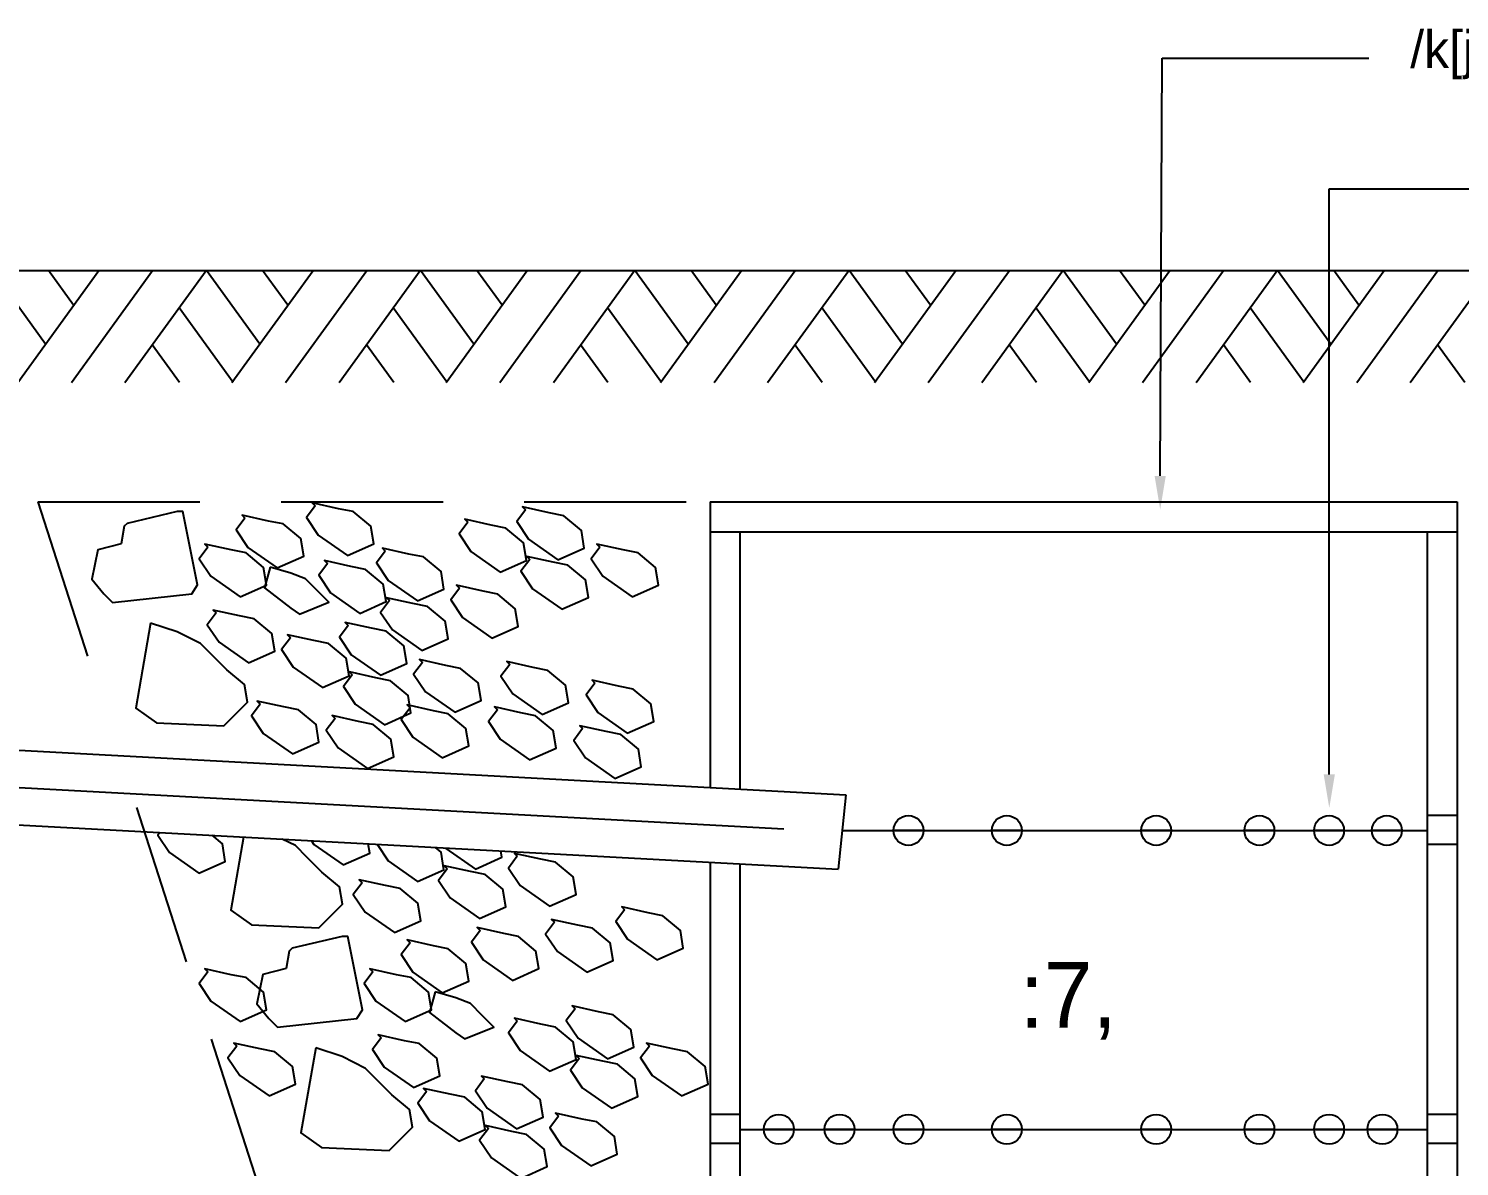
# Model space of a CAD drawing. Header units: inches. Extents: x -2548 to -2391, y 2200 to 2352.
# Drawn here: x -2461.783 to -2459.577, y 2323.061 to 2324.816 of the extents above; entities that cross this region are included whole.
import ezdxf

# ---------------------------------------------------------------- set-up
doc = ezdxf.new("R2010")
doc.units = ezdxf.units.IN
doc.header["$MEASUREMENT"] = 0
doc.linetypes.add('HIDDEN', pattern=[0.375, 0.25, -0.125])
for name, color, linetype in [('1', 7, 'Continuous'), ('2', 2, 'Continuous'), ('3', 3, 'Continuous'), ('4', 4, 'Continuous')]:
    doc.layers.add(name, color=color, linetype=linetype)
doc.styles.add('THAI', font='thai2')

msp = doc.modelspace()

# ---------------------------------------------------------------- linework, layer by layer
at = {"layer": '1', "color": 8}
for p, q in [((-2460.03823, 2324.12626), (-2460.03507, 2324.7702)), ((-2460.03507, 2324.7702), (-2459.71625, 2324.7702)), ((-2459.77746, 2324.56886), (-2459.45863, 2324.56886)), ((-2459.77746, 2323.6659), (-2459.77746, 2324.56886))]:
    msp.add_line(p, q, dxfattribs=at)
at = {"layer": '1'}
for p, q in [((-2460.44804, 2323.57918), (-2460.42615, 2323.57918)), ((-2460.40425, 2323.57918), (-2460.44804, 2323.57918)), ((-2460.29631, 2323.57918), (-2460.27442, 2323.57918)), ((-2460.25252, 2323.57918), (-2460.29631, 2323.57918)), ((-2460.06591, 2323.57918), (-2460.04402, 2323.57918)), ((-2460.02212, 2323.57918), (-2460.06591, 2323.57918)), ((-2459.90678, 2323.57918), (-2459.88489, 2323.57918)), ((-2459.86299, 2323.57918), (-2459.90678, 2323.57918)), ((-2459.75555, 2323.57918), (-2459.79934, 2323.57918)), ((-2459.79934, 2323.57918), (-2459.77744, 2323.57918)), ((-2459.66631, 2323.57918), (-2459.7101, 2323.57918)), ((-2459.7101, 2323.57918), (-2459.6882, 2323.57918)), ((-2460.60399, 2323.11838), (-2460.64778, 2323.11838)), ((-2460.64778, 2323.11838), (-2460.62588, 2323.11838)), ((-2460.55429, 2323.11838), (-2460.53239, 2323.11838)), ((-2460.5105, 2323.11838), (-2460.55429, 2323.11838)), ((-2460.40425, 2323.11838), (-2460.44804, 2323.11838)), ((-2460.44804, 2323.11838), (-2460.42615, 2323.11838)), ((-2460.25252, 2323.11838), (-2460.29631, 2323.11838)), ((-2460.29631, 2323.11838), (-2460.27442, 2323.11838)), ((-2460.02212, 2323.11838), (-2460.06591, 2323.11838)), ((-2460.06591, 2323.11838), (-2460.04402, 2323.11838)), ((-2459.90678, 2323.11838), (-2459.88489, 2323.11838)), ((-2459.86299, 2323.11838), (-2459.90678, 2323.11838)), ((-2459.79934, 2323.11838), (-2459.77744, 2323.11838)), ((-2459.75555, 2323.11838), (-2459.79934, 2323.11838)), ((-2459.6733, 2323.11838), (-2459.71709, 2323.11838)), ((-2459.71709, 2323.11838), (-2459.69519, 2323.11838))]:
    msp.add_line(p, q, dxfattribs=at)
for points in [[(-2461.75737, 2324.32955), (-2461.83963, 2324.44318)], [(-2461.80019, 2324.27038), (-2461.67508, 2324.44318)], [(-2461.71402, 2324.38942), (-2461.75294, 2324.44318)], [(-2461.71752, 2324.27038), (-2461.59241, 2324.44318)], [(-2461.63485, 2324.27038), (-2461.50974, 2324.44318)], [(-2461.42697, 2324.32955), (-2461.50924, 2324.44318)], [(-2461.4698, 2324.27038), (-2461.34469, 2324.44318)], [(-2461.38363, 2324.38942), (-2461.42255, 2324.44318)], [(-2461.38713, 2324.27038), (-2461.26202, 2324.44318)], [(-2461.30446, 2324.27038), (-2461.17935, 2324.44318)], [(-2461.09658, 2324.32955), (-2461.17884, 2324.44318)], [(-2461.1394, 2324.27038), (-2461.01429, 2324.44318)], [(-2461.05324, 2324.38942), (-2461.09216, 2324.44318)], [(-2461.05673, 2324.27038), (-2460.93162, 2324.44318)], [(-2460.97406, 2324.27038), (-2460.84895, 2324.44318)], [(-2460.76618, 2324.32955), (-2460.84845, 2324.44318)], [(-2460.80901, 2324.27038), (-2460.6839, 2324.44318)], [(-2460.72284, 2324.38942), (-2460.76176, 2324.44318)], [(-2460.72634, 2324.27038), (-2460.60123, 2324.44318)], [(-2460.64367, 2324.27038), (-2460.51856, 2324.44318)], [(-2460.43579, 2324.32955), (-2460.51805, 2324.44318)], [(-2460.47861, 2324.27038), (-2460.3535, 2324.44318)], [(-2460.39245, 2324.38942), (-2460.43137, 2324.44318)], [(-2460.39594, 2324.27038), (-2460.27083, 2324.44318)], [(-2460.31327, 2324.27038), (-2460.18816, 2324.44318)], [(-2460.1054, 2324.32955), (-2460.18766, 2324.44318)], [(-2460.14822, 2324.27038), (-2460.02311, 2324.44318)], [(-2460.06206, 2324.38942), (-2460.10098, 2324.44318)], [(-2460.06555, 2324.27038), (-2459.94044, 2324.44318)], [(-2459.98288, 2324.27038), (-2459.85777, 2324.44318)], [(-2459.775, 2324.32955), (-2459.85727, 2324.44318)], [(-2459.81783, 2324.27038), (-2459.69272, 2324.44318)], [(-2459.73166, 2324.38942), (-2459.77058, 2324.44318)], [(-2459.73516, 2324.27038), (-2459.61005, 2324.44318)], [(-2459.65249, 2324.27038), (-2459.52738, 2324.44318)], [(-2461.46807, 2324.27038), (-2461.55146, 2324.38555)], [(-2461.13767, 2324.27038), (-2461.22106, 2324.38555)], [(-2460.80728, 2324.27038), (-2460.89067, 2324.38555)], [(-2460.47689, 2324.27038), (-2460.56028, 2324.38555)], [(-2460.14649, 2324.27038), (-2460.22988, 2324.38555)], [(-2459.8161, 2324.27038), (-2459.89949, 2324.38555)], [(-2461.55074, 2324.27038), (-2461.59279, 2324.32846)], [(-2461.22034, 2324.27038), (-2461.2624, 2324.32846)], [(-2460.88995, 2324.27038), (-2460.93201, 2324.32846)], [(-2460.55956, 2324.27038), (-2460.60161, 2324.32846)], [(-2460.22916, 2324.27038), (-2460.27122, 2324.32846)], [(-2459.89877, 2324.27038), (-2459.94083, 2324.32846)], [(-2459.56838, 2324.27038), (-2459.61043, 2324.32846)], [(-2463.16874, 2323.71949), (-2460.6186, 2323.58215)], [(-2461.58127, 2323.57632), (-2461.5842, 2323.57241), (-2461.5661, 2323.54527), (-2461.52084, 2323.51362), (-2461.48011, 2323.53171), (-2461.48464, 2323.55884), (-2461.50039, 2323.57196)], [(-2461.45206, 2323.56936), (-2461.47152, 2323.45655), (-2461.43985, 2323.43393), (-2461.33576, 2323.42941), (-2461.29956, 2323.46559), (-2461.30408, 2323.49273), (-2461.33123, 2323.51534), (-2461.35386, 2323.53795), (-2461.37196, 2323.55604), (-2461.39216, 2323.56613)], [(-2460.52854, 2323.57918), (-2459.62646, 2323.57918)], [(-2461.34717, 2323.56371), (-2461.34336, 2323.55799), (-2461.29811, 2323.52634), (-2461.25738, 2323.54443), (-2461.25981, 2323.559)], [(-2461.24596, 2323.55826), (-2461.22881, 2323.53255), (-2461.18356, 2323.5009), (-2461.14283, 2323.51899), (-2461.14735, 2323.54612), (-2461.15611, 2323.55342)], [(-2461.14034, 2323.55257), (-2461.13971, 2323.55163), (-2461.09446, 2323.51998), (-2461.05373, 2323.53807), (-2461.05539, 2323.54799)], [(-2460.6863, 2323.11838), (-2459.62646, 2323.11838)]]:
    msp.add_lwpolyline(points, dxfattribs=at)
at = {"layer": '1', "linetype": 'HIDDEN'}
for points in [[(-2461.76913, 2324.08606), (-2461.6554, 2323.73364)], [(-2461.76913, 2324.08606), (-2460.75327, 2324.08606)], [(-2461.617, 2323.61464), (-2461.30814, 2322.65758)]]:
    msp.add_lwpolyline(points, dxfattribs=at)
at = {"layer": '1'}
for points in [[(-2461.34152, 2324.08019), (-2461.3551, 2324.0621), (-2461.337, 2324.03497), (-2461.29174, 2324.00331), (-2461.25101, 2324.0214), (-2461.25554, 2324.04853), (-2461.28269, 2324.07115), (-2461.30532, 2324.07567), (-2461.34605, 2324.08471)], [(-2461.01696, 2324.07383), (-2461.03054, 2324.05574), (-2461.01244, 2324.02861), (-2460.96718, 2323.99695), (-2460.92645, 2324.01504), (-2460.93098, 2324.04217), (-2460.95813, 2324.06479), (-2460.98076, 2324.06931), (-2461.02149, 2324.07835)], [(-2461.64052, 2324.02143), (-2461.67673, 2324.01238), (-2461.68578, 2323.96716), (-2461.66767, 2323.94454), (-2461.6541, 2323.93098), (-2461.53191, 2323.94454), (-2461.52286, 2323.95811), (-2461.54549, 2324.07117), (-2461.55454, 2324.07117), (-2461.63147, 2324.05308), (-2461.636, 2324.04856)], [(-2461.44971, 2324.06111), (-2461.46329, 2324.04302), (-2461.44518, 2324.01589), (-2461.39993, 2323.98423), (-2461.3592, 2324.00232), (-2461.36373, 2324.02945), (-2461.39088, 2324.05207), (-2461.41351, 2324.05659), (-2461.45423, 2324.06563)], [(-2461.10606, 2324.05475), (-2461.11963, 2324.03666), (-2461.10153, 2324.00953), (-2461.05628, 2323.97787), (-2461.01555, 2323.99596), (-2461.02007, 2324.02309), (-2461.04723, 2324.04571), (-2461.06985, 2324.05023), (-2461.11058, 2324.05927)], [(-2461.50698, 2324.01659), (-2461.52056, 2323.9985), (-2461.50246, 2323.97137), (-2461.4572, 2323.93971), (-2461.41648, 2323.9578), (-2461.421, 2323.98494), (-2461.44815, 2324.00755), (-2461.47078, 2324.01207), (-2461.51151, 2324.02112)], [(-2461.23334, 2324.01023), (-2461.24691, 2323.99214), (-2461.22881, 2323.96501), (-2461.18355, 2323.93335), (-2461.14283, 2323.95144), (-2461.14735, 2323.97858), (-2461.1745, 2324.00119), (-2461.19713, 2324.00571), (-2461.23786, 2324.01476)], [(-2460.90241, 2324.01659), (-2460.91599, 2323.9985), (-2460.89788, 2323.97137), (-2460.85263, 2323.93971), (-2460.8119, 2323.9578), (-2460.81643, 2323.98494), (-2460.84358, 2324.00755), (-2460.86621, 2324.01207), (-2460.90694, 2324.02112)], [(-2461.32243, 2323.99116), (-2461.33601, 2323.97307), (-2461.31791, 2323.94593), (-2461.27265, 2323.91427), (-2461.23192, 2323.93236), (-2461.23645, 2323.9595), (-2461.2636, 2323.98211), (-2461.28623, 2323.98663), (-2461.32696, 2323.99568)], [(-2461.0106, 2323.99751), (-2461.02417, 2323.97943), (-2461.00607, 2323.95229), (-2460.96082, 2323.92063), (-2460.92009, 2323.93872), (-2460.92461, 2323.96586), (-2460.95177, 2323.98847), (-2460.97439, 2323.99299), (-2461.01512, 2324.00204)], [(-2461.41078, 2323.98554), (-2461.41983, 2323.95388), (-2461.3791, 2323.92222), (-2461.36553, 2323.91318), (-2461.32027, 2323.93127), (-2461.33837, 2323.94936), (-2461.35648, 2323.96745), (-2461.3791, 2323.97649), (-2461.41078, 2323.98554)], [(-2461.11878, 2323.953), (-2461.13236, 2323.93491), (-2461.11426, 2323.90777), (-2461.069, 2323.87612), (-2461.02827, 2323.89421), (-2461.0328, 2323.92134), (-2461.05995, 2323.94395), (-2461.08258, 2323.94847), (-2461.12331, 2323.95752)], [(-2461.22697, 2323.93392), (-2461.24055, 2323.91583), (-2461.22245, 2323.88869), (-2461.17719, 2323.85704), (-2461.13646, 2323.87513), (-2461.14099, 2323.90226), (-2461.16814, 2323.92487), (-2461.19077, 2323.9294), (-2461.2315, 2323.93844)], [(-2461.49426, 2323.91484), (-2461.50783, 2323.89675), (-2461.48973, 2323.86962), (-2461.44448, 2323.83796), (-2461.40375, 2323.85605), (-2461.40827, 2323.88318), (-2461.43543, 2323.90579), (-2461.45805, 2323.91032), (-2461.49878, 2323.91936)], [(-2461.29061, 2323.89576), (-2461.30419, 2323.87767), (-2461.28609, 2323.85054), (-2461.24083, 2323.81888), (-2461.2001, 2323.83697), (-2461.20463, 2323.8641), (-2461.23178, 2323.88672), (-2461.25441, 2323.89124), (-2461.29514, 2323.90028)], [(-2461.59527, 2323.89932), (-2461.61789, 2323.76817), (-2461.58622, 2323.74556), (-2461.48213, 2323.74104), (-2461.44593, 2323.77721), (-2461.45045, 2323.80435), (-2461.4776, 2323.82696), (-2461.50023, 2323.84957), (-2461.51833, 2323.86766), (-2461.55454, 2323.88575)], [(-2461.37971, 2323.87668), (-2461.39328, 2323.85859), (-2461.37518, 2323.83146), (-2461.32993, 2323.7998), (-2461.2892, 2323.81789), (-2461.29372, 2323.84502), (-2461.32088, 2323.86764), (-2461.3435, 2323.87216), (-2461.38423, 2323.8812)], [(-2461.17606, 2323.83852), (-2461.18964, 2323.82043), (-2461.17153, 2323.7933), (-2461.12628, 2323.76164), (-2461.08555, 2323.77973), (-2461.09008, 2323.80687), (-2461.11723, 2323.82948), (-2461.13986, 2323.834), (-2461.18059, 2323.84305)], [(-2461.04138, 2323.83532), (-2461.05496, 2323.81723), (-2461.03686, 2323.79009), (-2460.9916, 2323.75844), (-2460.95088, 2323.77653), (-2460.9554, 2323.80366), (-2460.98255, 2323.82627), (-2461.00518, 2323.8308), (-2461.04591, 2323.83984)], [(-2461.28425, 2323.81944), (-2461.29782, 2323.80135), (-2461.27972, 2323.77422), (-2461.23447, 2323.74256), (-2461.19374, 2323.76065), (-2461.19826, 2323.78779), (-2461.22542, 2323.8104), (-2461.24804, 2323.81492), (-2461.28877, 2323.82397)], [(-2460.90992, 2323.80648), (-2460.92349, 2323.78839), (-2460.90539, 2323.76126), (-2460.86014, 2323.7296), (-2460.81941, 2323.74769), (-2460.82393, 2323.77482), (-2460.85109, 2323.79743), (-2460.87371, 2323.80196), (-2460.91444, 2323.811)], [(-2461.42617, 2323.77444), (-2461.43975, 2323.75635), (-2461.42164, 2323.72921), (-2461.37639, 2323.69755), (-2461.33566, 2323.71564), (-2461.34019, 2323.74278), (-2461.36734, 2323.76539), (-2461.38997, 2323.76991), (-2461.4307, 2323.77896)], [(-2461.19515, 2323.76857), (-2461.20873, 2323.75048), (-2461.19063, 2323.72334), (-2461.14537, 2323.69169), (-2461.10464, 2323.70978), (-2461.10917, 2323.73691), (-2461.13632, 2323.75952), (-2461.15895, 2323.76405), (-2461.19968, 2323.77309)], [(-2461.06048, 2323.76536), (-2461.07405, 2323.74727), (-2461.05595, 2323.72014), (-2461.0107, 2323.68848), (-2460.96997, 2323.70657), (-2460.97449, 2323.73371), (-2461.00165, 2323.75632), (-2461.02427, 2323.76084), (-2461.065, 2323.76989)], [(-2461.31073, 2323.75201), (-2461.32431, 2323.73392), (-2461.30621, 2323.70678), (-2461.26095, 2323.67512), (-2461.22022, 2323.69321), (-2461.22475, 2323.72035), (-2461.2519, 2323.74296), (-2461.27453, 2323.74748), (-2461.31526, 2323.75653)], [(-2460.92901, 2323.73652), (-2460.94258, 2323.71843), (-2460.92448, 2323.6913), (-2460.87923, 2323.65964), (-2460.8385, 2323.67773), (-2460.84302, 2323.70487), (-2460.87018, 2323.72748), (-2460.8928, 2323.732), (-2460.93353, 2323.74105)], [(-2461.13788, 2323.52054), (-2461.15145, 2323.50245), (-2461.13335, 2323.47532), (-2461.0881, 2323.44366), (-2461.04737, 2323.46175), (-2461.05189, 2323.48888), (-2461.07905, 2323.5115), (-2461.10167, 2323.51602), (-2461.1424, 2323.52506)], [(-2461.02969, 2323.53962), (-2461.04327, 2323.52153), (-2461.02516, 2323.4944), (-2460.97991, 2323.46274), (-2460.93918, 2323.48083), (-2460.94371, 2323.50796), (-2460.97086, 2323.53057), (-2460.99349, 2323.5351), (-2461.03421, 2323.54414)], [(-2461.26905, 2323.49886), (-2461.28263, 2323.48077), (-2461.26452, 2323.45363), (-2461.21927, 2323.42198), (-2461.17854, 2323.44007), (-2461.18307, 2323.4672), (-2461.21022, 2323.48981), (-2461.23285, 2323.49434), (-2461.27357, 2323.50338)], [(-2460.86423, 2323.45694), (-2460.8778, 2323.43885), (-2460.8597, 2323.41172), (-2460.81445, 2323.38006), (-2460.77372, 2323.39815), (-2460.77824, 2323.42529), (-2460.8054, 2323.4479), (-2460.82802, 2323.45242), (-2460.86875, 2323.46147)], [(-2460.97241, 2323.43787), (-2460.98599, 2323.41978), (-2460.96789, 2323.39264), (-2460.92263, 2323.36098), (-2460.8819, 2323.37907), (-2460.88643, 2323.40621), (-2460.91358, 2323.42882), (-2460.93621, 2323.43334), (-2460.97694, 2323.44239)], [(-2461.38596, 2323.36638), (-2461.42217, 2323.35734), (-2461.43122, 2323.31211), (-2461.41312, 2323.2895), (-2461.39954, 2323.27593), (-2461.27735, 2323.2895), (-2461.2683, 2323.30307), (-2461.29093, 2323.41613), (-2461.29998, 2323.41613), (-2461.37691, 2323.39804), (-2461.38144, 2323.39352)], [(-2461.08696, 2323.42515), (-2461.10054, 2323.40706), (-2461.08244, 2323.37992), (-2461.03718, 2323.34826), (-2460.99645, 2323.36635), (-2461.00098, 2323.39349), (-2461.02813, 2323.4161), (-2461.05076, 2323.42062), (-2461.09149, 2323.42967)], [(-2461.19515, 2323.40607), (-2461.20873, 2323.38798), (-2461.19063, 2323.36084), (-2461.14537, 2323.32919), (-2461.10464, 2323.34728), (-2461.10917, 2323.37441), (-2461.13632, 2323.39702), (-2461.15895, 2323.40154), (-2461.19968, 2323.41059)], [(-2461.50699, 2323.36155), (-2461.52056, 2323.34346), (-2461.50246, 2323.31633), (-2461.4572, 2323.28467), (-2461.41648, 2323.30276), (-2461.421, 2323.32989), (-2461.44815, 2323.3525), (-2461.47078, 2323.35703), (-2461.51151, 2323.36607)], [(-2461.25243, 2323.36155), (-2461.266, 2323.34346), (-2461.2479, 2323.31633), (-2461.20265, 2323.28467), (-2461.16192, 2323.30276), (-2461.16644, 2323.32989), (-2461.1936, 2323.3525), (-2461.21622, 2323.35703), (-2461.25695, 2323.36607)], [(-2461.15622, 2323.33049), (-2461.16528, 2323.29883), (-2461.12455, 2323.26718), (-2461.11097, 2323.25813), (-2461.06571, 2323.27622), (-2461.08382, 2323.29431), (-2461.10192, 2323.3124), (-2461.12455, 2323.32145), (-2461.15622, 2323.33049)], [(-2460.94059, 2323.30431), (-2460.95417, 2323.28622), (-2460.93607, 2323.25909), (-2460.89081, 2323.22743), (-2460.85008, 2323.24552), (-2460.85461, 2323.27266), (-2460.88176, 2323.29527), (-2460.90439, 2323.29979), (-2460.94512, 2323.30883)], [(-2461.02969, 2323.28523), (-2461.04327, 2323.26714), (-2461.02516, 2323.24001), (-2460.97991, 2323.20835), (-2460.93918, 2323.22644), (-2460.9437, 2323.25358), (-2460.97086, 2323.27619), (-2460.99349, 2323.28071), (-2461.03421, 2323.28976)], [(-2461.2397, 2323.2598), (-2461.25328, 2323.24171), (-2461.23517, 2323.21457), (-2461.18992, 2323.18291), (-2461.14919, 2323.201), (-2461.15372, 2323.22814), (-2461.18087, 2323.25075), (-2461.2035, 2323.25527), (-2461.24422, 2323.26432)], [(-2461.46244, 2323.24708), (-2461.47601, 2323.22899), (-2461.45791, 2323.20185), (-2461.41266, 2323.17019), (-2461.37193, 2323.18828), (-2461.37645, 2323.21542), (-2461.40361, 2323.23803), (-2461.42623, 2323.24255), (-2461.46696, 2323.2516)], [(-2461.34071, 2323.24428), (-2461.36334, 2323.11313), (-2461.33166, 2323.09051), (-2461.22757, 2323.08599), (-2461.19137, 2323.12217), (-2461.19589, 2323.1493), (-2461.22305, 2323.17192), (-2461.24567, 2323.19453), (-2461.26378, 2323.21262), (-2461.29998, 2323.23071)], [(-2460.82604, 2323.24708), (-2460.83962, 2323.22899), (-2460.82152, 2323.20185), (-2460.77626, 2323.17019), (-2460.73553, 2323.18828), (-2460.74006, 2323.21542), (-2460.76721, 2323.23803), (-2460.78984, 2323.24255), (-2460.83057, 2323.2516)], [(-2460.93423, 2323.228), (-2460.94781, 2323.20991), (-2460.9297, 2323.18277), (-2460.88445, 2323.15112), (-2460.84372, 2323.16921), (-2460.84825, 2323.19634), (-2460.8754, 2323.21895), (-2460.89803, 2323.22347), (-2460.93876, 2323.23252)], [(-2461.0806, 2323.1962), (-2461.09418, 2323.17811), (-2461.07608, 2323.15097), (-2461.03082, 2323.11932), (-2460.99009, 2323.13741), (-2460.99462, 2323.16454), (-2461.02177, 2323.18715), (-2461.0444, 2323.19168), (-2461.08513, 2323.20072)], [(-2461.1697, 2323.17712), (-2461.18327, 2323.15903), (-2461.16517, 2323.1319), (-2461.11992, 2323.10024), (-2461.07919, 2323.11833), (-2461.08371, 2323.14546), (-2461.11086, 2323.16807), (-2461.13349, 2323.1726), (-2461.17422, 2323.18164)], [(-2460.96605, 2323.13896), (-2460.97963, 2323.12087), (-2460.96152, 2323.09374), (-2460.91627, 2323.06208), (-2460.87554, 2323.08017), (-2460.88007, 2323.1073), (-2460.90722, 2323.12992), (-2460.92985, 2323.13444), (-2460.97058, 2323.14348)], [(-2461.07424, 2323.11988), (-2461.08781, 2323.10179), (-2461.06971, 2323.07466), (-2461.02446, 2323.043), (-2460.98373, 2323.06109), (-2460.98825, 2323.08823), (-2461.01541, 2323.11084), (-2461.03803, 2323.11536), (-2461.07876, 2323.1244)]]:
    msp.add_lwpolyline(points, close=True, dxfattribs=at)
at = {"layer": '1', "color": 8}
for points in [[(-2460.02959, 2324.12626), (-2460.04687, 2324.12626), (-2460.03823, 2324.07442)], [(-2459.76882, 2323.6659), (-2459.7861, 2323.6659), (-2459.77746, 2323.61406)]]:
    msp.add_solid(points, dxfattribs=at)
at = {"layer": '2'}
for points in [[(-2463.16008, 2323.77658), (-2460.52286, 2323.63456)], [(-2463.17184, 2323.66198), (-2460.53462, 2323.51995)], [(-2460.52286, 2323.63456), (-2460.53462, 2323.51995)]]:
    msp.add_lwpolyline(points, dxfattribs=at)
for centre in [(-2460.4265, 2323.57938), (-2460.27477, 2323.57938), (-2460.04437, 2323.57938), (-2459.88524, 2323.57938), (-2459.7778, 2323.57938), (-2459.68855, 2323.57938), (-2460.62624, 2323.11858), (-2460.53274, 2323.11858), (-2460.4265, 2323.11858), (-2460.27477, 2323.11858), (-2460.04437, 2323.11858), (-2459.88524, 2323.11858), (-2459.7778, 2323.11858), (-2459.69555, 2323.11858)]:
    msp.add_circle(centre, 0.02304, dxfattribs=at)
at = {"layer": '3'}
for p, q in [((-2459.62646, 2323.60297), (-2459.58038, 2323.60297)), ((-2459.62646, 2323.55827), (-2459.58038, 2323.55827)), ((-2460.73238, 2323.14182), (-2460.6863, 2323.14182)), ((-2459.62646, 2323.14182), (-2459.58038, 2323.14182)), ((-2460.73238, 2323.09712), (-2460.6863, 2323.09712)), ((-2459.62646, 2323.09712), (-2459.58038, 2323.09712))]:
    msp.add_line(p, q, dxfattribs=at)
at = {"layer": '4'}
msp.add_lwpolyline([(-2464.34678, 2324.44318), (-2458.04671, 2324.44318)], dxfattribs=at)
at = {"layer": '4', "color": 2, "linetype": 'Continuous'}
for points in [[(-2460.73238, 2324.08606), (-2460.73238, 2323.64584)], [(-2459.58038, 2324.08606), (-2459.58038, 2322.65758)], [(-2460.6863, 2324.03998), (-2460.6863, 2323.64336)], [(-2459.62646, 2324.03998), (-2459.62646, 2322.65758)], [(-2460.73238, 2323.5306), (-2460.73238, 2322.65758)], [(-2460.6863, 2323.52812), (-2460.6863, 2322.65758)]]:
    msp.add_lwpolyline(points, dxfattribs=at)
at = {"layer": '4', "color": 2}
for points in [[(-2460.73238, 2324.08606), (-2459.58038, 2324.08606)], [(-2460.73238, 2324.03998), (-2459.58038, 2324.03998)]]:
    msp.add_lwpolyline(points, dxfattribs=at)

# ---------------------------------------------------------------- texts
at = {"layer": '3', "style": 'THAI'}
msp.add_text(':7,', height=0.1008, dxfattribs=at).set_placement((-2460.25501, 2323.2756))
at = {"layer": '4', "color": 2, "style": 'THAI'}
msp.add_text('/k[jv 8"L"]"', height=0.0576, dxfattribs=at).set_placement((-2459.65261, 2324.75533))

doc.saveas('drawing.dxf')
